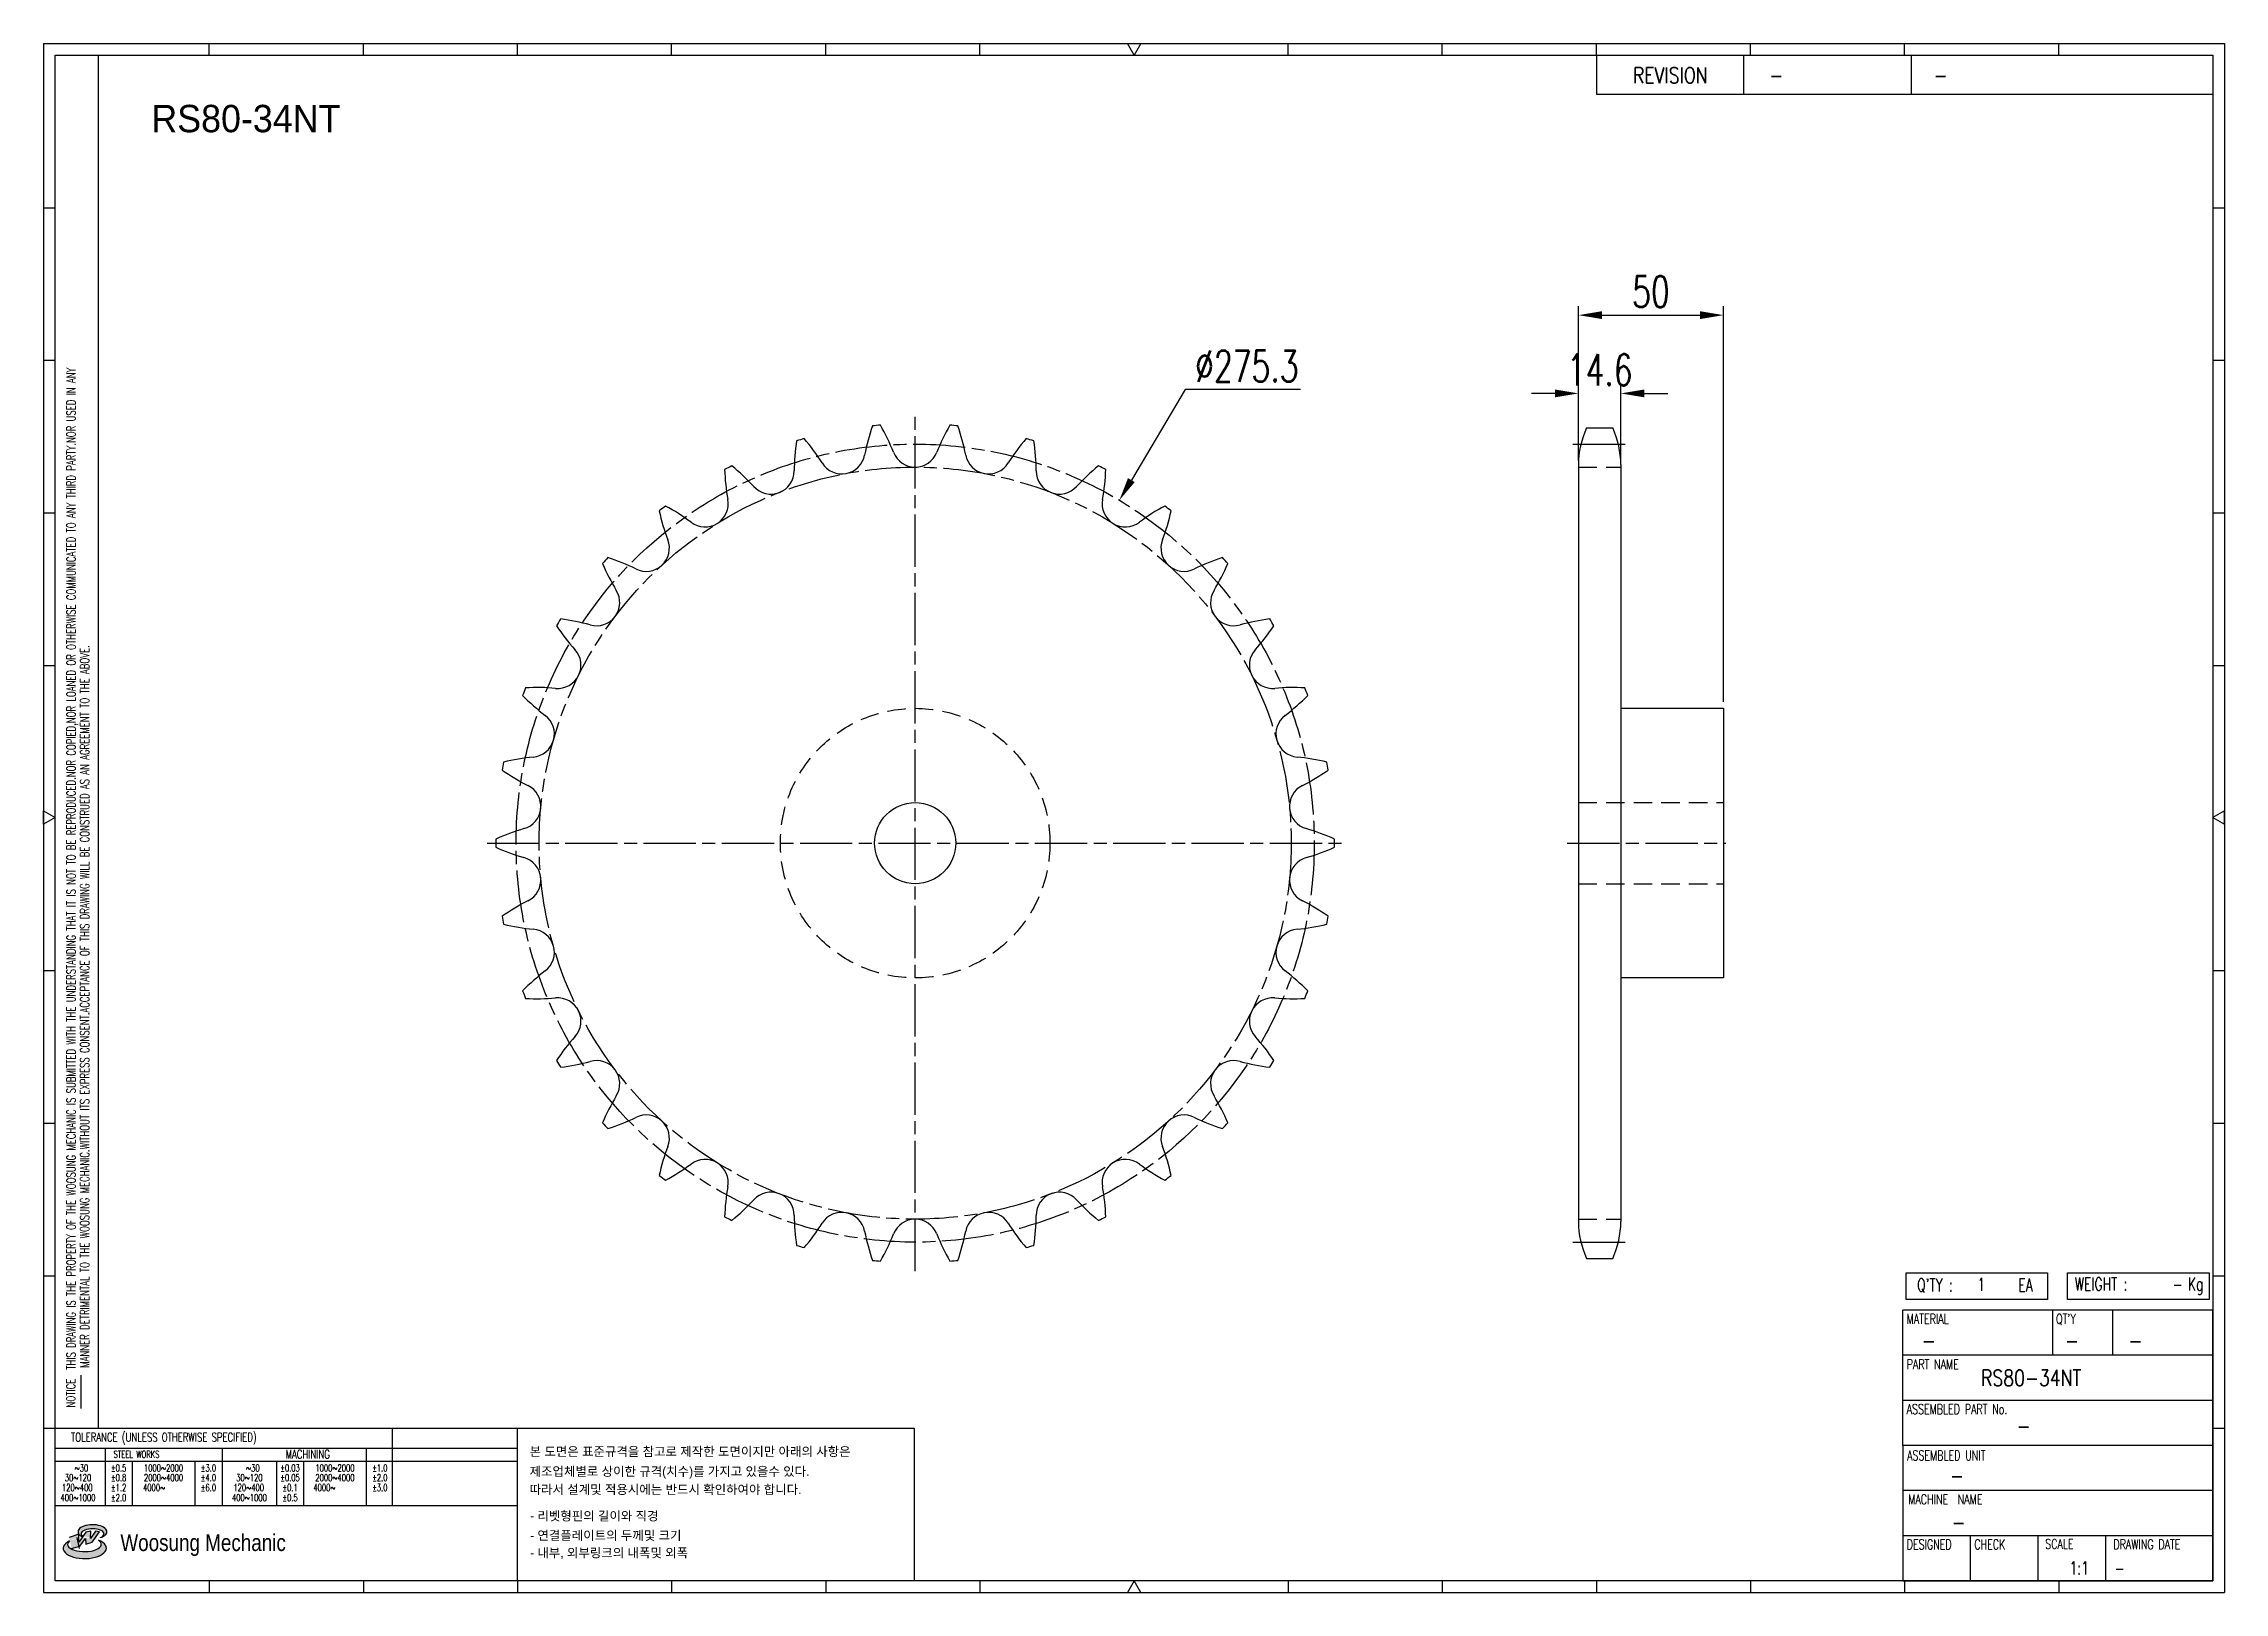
# Model space of a CAD drawing. Header units: millimetres. Extents: x 26966 to 27718, y 34 to 568.
import ezdxf
from ezdxf.enums import TextEntityAlignment as Align

# ---------------------------------------------------------------- set-up
doc = ezdxf.new("R2010")
doc.units = ezdxf.units.MM
for name, pattern in [('AM_ISO08W050', [18, 12, -1.5, 3, -1.5]), ('AM_ISO08W050x2', [9, 6, -0.75, 1.5, -0.75]), ('HIDDEN', [9.525, 6.35, -3.175])]:
    doc.linetypes.add(name, pattern=pattern)
doc.layers.get('Defpoints').update_dxf_attribs({"color": 80})
doc.layers.add('CL2', color=4, linetype='AM_ISO08W050', lineweight=25)
for name, color, linetype in [('HL', 2, 'HIDDEN'), ('LOGO', 7, 'Continuous'), ('S-DIM', 7, 'Continuous'), ('TITLE', 7, 'Continuous')]:
    doc.layers.add(name, color=color, linetype=linetype)
doc.styles.add('HAN', font='ROMANS.shx', dxfattribs={"width": 0.7, "bigfont": 'whgtxt.shx'})
doc.styles.add('HKD_ST2', font='romans.shx', dxfattribs={"width": 0.7, "height": 4, "bigfont": '@extfont2.shx'})
doc.styles.add('HSG', font='SIMPLEX.shx', dxfattribs={"width": 0.7, "bigfont": 'HSG.shx'})
doc.styles.add('MtXpl_', font='Gulim.ttf')
doc.styles.add('SLDTEXTSTYLE4', font='arial.ttf', dxfattribs={"width": 0.8})
doc.dimstyles.new('APP23', dxfattribs={"dimscale": 4.5, "dimtxt": 2.4, "dimasz": 1.8, "dimexe": 0.7, "dimexo": 0.5, "dimgap": 0.6, "dimtad": 1, "dimtoh": 1, "dimdec": 1, "dimrnd": 0.01, "dimzin": 9, "dimdsep": 46, "dimtxsty": 'HSG', "dimcen": 0, "dimclrd": 1, "dimclre": 1, "dimclrt": 256, "dimazin": 2, "dimtp": 1, "dimtm": 1, "dimtfac": 0.5, "dimtdec": 1, "dimtix": 1, "dimtofl": 0, "dimtmove": 0, "dimatfit": 3, "dimfxl": 0, "dimtvp": 1, "dimtolj": 2, "dimlwd": -1, "dimlwe": -1, "dimarcsym": 0})

# ---------------------------------------------------------------- blocks, each defined once
blk = doc.blocks.new('MASTER')
at = {"layer": 'LOGO'}
h = blk.add_hatch(color=10, dxfattribs=at)
h.paths.add_polyline_path([(1.544, 35.177), (1.554, 34.966), (1.779, 35.034), (2.054, 35.422), (1.908, 35.446), (1.728, 35.167), (1.741, 35.439), (1.547, 35.405), (1.292, 35.041), (1.295, 35.33), (0.943, 35.208), (1.03, 34.8), (1.336, 34.885)])
edge = h.paths.add_edge_path()
edge.add_ellipse((1.795, 35.421), major_axis=(-0.53, 0), ratio=0.487785, start_angle=122.36065, end_angle=403.39574)
edge.add_line((1.411, 35.244), (1.419, 35.261))
edge.add_ellipse((1.798, 35.344), major_axis=(-0.423, 0), ratio=0.444396, start_angle=131.58977, end_angle=386.19408, ccw=False)
edge = h.paths.add_edge_path()
edge.add_ellipse((1.512, 34.815), major_axis=(-0.793, 0), ratio=0.480113, start_angle=314.67633, end_angle=590.85213)
edge.add_ellipse((1.501, 34.958), major_axis=(-0.62, 0), ratio=0.43311, start_angle=331.7024, end_angle=574.42495, ccw=False)
at = {"color": 140}
for p, q in [((0, 90.118), (80.15, 90.118)), ((0, 90.118), (0, 33.191)), ((80.15, 90.118), (80.15, 33.191)), ((57.068, 89.693), (57.068, 88.246)), ((62.47, 89.693), (62.47, 88.246)), ((68.635, 89.693), (68.635, 88.246)), ((79.725, 88.246), (57.068, 88.246)), ((68.449, 43.961), (68.449, 44.936)), ((68.449, 44.936), (73.654, 44.936)), ((73.654, 44.936), (73.654, 43.961)), ((74.39, 43.961), (74.39, 44.936)), ((74.39, 44.936), (79.595, 44.936)), ((79.595, 44.936), (79.595, 43.961)), ((68.336, 38.59), (68.336, 43.563)), ((79.725, 43.563), (68.336, 43.563)), ((73.654, 43.961), (68.449, 43.961)), ((73.827, 43.563), (73.827, 41.905)), ((79.595, 43.961), (74.39, 43.961)), ((76.037, 43.563), (76.037, 41.905)), ((79.725, 38.59), (79.725, 43.563)), ((79.725, 41.905), (68.336, 41.905)), ((79.725, 40.248), (68.336, 40.248)), ((68.336, 38.59), (68.336, 33.616)), ((79.725, 38.59), (68.336, 38.59)), ((79.725, 33.616), (79.725, 38.59)), ((79.725, 36.932), (68.336, 36.932)), ((79.725, 35.274), (68.336, 35.274)), ((70.822, 33.616), (70.822, 35.274)), ((73.309, 33.616), (73.309, 35.274)), ((75.796, 33.616), (75.796, 35.274)), ((0, 33.191), (80.15, 33.191)), ((68.336, 33.616), (79.725, 33.616))]:
    blk.add_line(p, q, dxfattribs=at)
for p, q in [((6.089, 89.693), (6.089, 90.118)), ((11.753, 89.693), (11.753, 90.118)), ((17.418, 89.693), (17.418, 90.118)), ((23.082, 89.693), (23.082, 90.118)), ((28.746, 89.693), (28.746, 90.118)), ((34.411, 89.693), (34.411, 90.118)), ((45.739, 89.693), (45.739, 90.118)), ((51.404, 89.693), (51.404, 90.118)), ((57.068, 89.693), (57.068, 90.118)), ((62.732, 89.693), (62.732, 90.118)), ((68.397, 89.693), (68.397, 90.118)), ((74.061, 89.693), (74.061, 90.118)), ((0, 84.085), (0.425, 84.085)), ((79.725, 84.085), (80.15, 84.085)), ((0, 78.478), (0.425, 78.478)), ((79.725, 78.478), (80.15, 78.478)), ((0, 72.87), (0.425, 72.87)), ((79.725, 72.87), (80.15, 72.87)), ((0, 67.262), (0.425, 67.262)), ((79.725, 67.262), (80.15, 67.262)), ((0, 56.047), (0.425, 56.047)), ((79.725, 56.047), (80.15, 56.047)), ((0, 50.439), (0.425, 50.439)), ((79.725, 50.439), (80.15, 50.439)), ((0, 44.832), (0.425, 44.832)), ((79.725, 44.832), (80.15, 44.832)), ((1.377, 39.947), (1.377, 41.174)), ((0, 39.224), (0.425, 39.224)), ((79.725, 39.224), (80.15, 39.224)), ((6.089, 33.616), (6.089, 33.191)), ((11.753, 33.616), (11.753, 33.191)), ((17.418, 33.616), (17.418, 33.191)), ((23.082, 33.616), (23.082, 33.191)), ((28.746, 33.616), (28.746, 33.191)), ((34.411, 33.616), (34.411, 33.191)), ((45.739, 33.616), (45.739, 33.191)), ((51.404, 33.616), (51.404, 33.191)), ((57.068, 33.616), (57.068, 33.191)), ((62.732, 33.616), (62.732, 33.191)), ((68.397, 33.616), (68.397, 33.191)), ((74.061, 33.616), (74.061, 33.191))]:
    blk.add_line(p, q)
at = {"color": 2}
for p, q in [((2.017, 39.224), (2.017, 89.693)), ((0.425, 39.224), (17.418, 39.224)), ((0.425, 38.487), (17.418, 38.487)), ((2.257, 38.487), (2.257, 36.382)), ((6.557, 38.5), (6.557, 36.382)), ((11.857, 38.487), (11.857, 36.382)), ((12.816, 39.224), (12.816, 36.382)), ((17.418, 33.616), (17.418, 39.224)), ((0.425, 38.012), (17.418, 38.012)), ((3.257, 38.012), (3.257, 36.382)), ((5.557, 38.012), (5.557, 36.382)), ((8.557, 38.012), (8.557, 36.382)), ((9.557, 38.026), (9.557, 36.382)), ((0.425, 36.382), (17.418, 36.382))]:
    blk.add_line(p, q, dxfattribs=at)
for points in [[(40.075, 89.693), (39.83, 90.118), (40.32, 90.118)], [(0.425, 61.679), (0, 61.433), (0, 61.924)], [(79.725, 61.679), (80.15, 61.433), (80.15, 61.924)], [(40.075, 33.616), (39.83, 33.191), (40.32, 33.191)]]:
    blk.add_lwpolyline(points, close=True)
at = {"color": 140}
blk.add_lwpolyline([(0.425, 89.693), (79.725, 89.693), (79.725, 33.616), (0.425, 33.616)], close=True, dxfattribs=at)
at = {"layer": 'LOGO'}
for p, q in [((1.295, 35.33), (0.943, 35.208)), ((1.547, 35.405), (1.292, 35.041)), ((1.292, 35.041), (1.295, 35.33)), ((1.741, 35.439), (1.547, 35.405)), ((1.908, 35.446), (1.728, 35.167)), ((1.728, 35.167), (1.741, 35.439)), ((1.779, 35.034), (2.054, 35.422)), ((2.054, 35.422), (1.908, 35.446)), ((1.03, 34.8), (1.336, 34.885)), ((1.224, 35.208), (1.311, 34.8)), ((1.224, 35.208), (1.224, 35.208)), ((1.336, 34.885), (1.544, 35.177)), ((1.419, 35.261), (1.411, 35.244)), ((1.544, 35.177), (1.554, 34.966)), ((1.554, 34.966), (1.779, 35.034))]:
    blk.add_line(p, q, dxfattribs=at)
for centre, major_axis, ratio, start_param, end_param in [((1.795, 35.421), (-0.53, 0), 0.487785, 2.135596, 7.040584), ((1.798, 35.344), (-0.423, 0), 0.444396, 2.296675, 6.740358), ((1.512, 34.815), (-0.793, 0), 0.480113, 5.492138, 10.312315), ((1.501, 34.958), (-0.62, 0), 0.43311, 5.789299, 10.025607)]:
    blk.add_ellipse(centre, major_axis=major_axis, ratio=ratio, start_param=start_param, end_param=end_param, dxfattribs=at)
for s, height, style, width, p in [('REVISION', 0.5806, 'HAN', 0.8, (58.415, 88.664)), ('-', 0.581, 'HAN', 0.8, (63.426, 88.664)), ('-', 0.581, 'HAN', 0.8, (69.468, 88.664)), ("Q'TY : ", 0.4746, 'HKD_ST2', 0.7, (68.857, 44.253)), ('1', 0.475, 'HKD_ST2', 0.7, (71.071, 44.275)), ('EA', 0.4746, 'HKD_ST2', 0.7, (72.578, 44.253)), ('WEIGHT : ', 0.4746, 'HKD_ST2', 0.7, (74.65, 44.286)), ('Kg', 0.4746, 'HKD_ST2', 0.7, (78.807, 44.286)), ('-', 0.581, 'HAN', 0.8, (69.029, 42.157)), ('-', 0.581, 'HAN', 0.8, (74.289, 42.157)), ('-', 0.581, 'HAN', 0.8, (76.623, 42.157)), ('-', 0.581, 'HAN', 0.8, (72.515, 39.013)), ('-', 0.581, 'HAN', 0.8, (70.067, 37.189)), ('-', 0.581, 'HAN', 0.8, (70.126, 35.48)), ('1:1', 0.4746, 'HKD_ST2', 0.7, (74.458, 33.848)), ('-', 0.475, 'HKD_ST2', 0.7, (76.112, 33.837))]:
    blk.add_text(s, height=height, dxfattribs=dict(style=style, width=width)).set_placement(p)
at = {"color": 6, "style": 'HKD_ST2', "width": 0.7}
for s, p in [(' THIS DRAWING IS THE PROPERTY OF THE WOOSUNG MECHANIC IS SUBMITTED WITH THE UNDERSTANDING THAT IT IS NOT TO BE REPRODUCED.NOR COPIED,NOR LOANED OR OTHERWISE COMMUNICATED TO ANY THIRD PARTY.NOR USED IN ANY', (1.173, 41.217)), ('MANNER DETRIMENTAL TO THE WOOSUNG MECHANIC.WITHOUT ITS EXPRESS CONSENT.ACCEPTANCE OF THIS DRAWING WILL BE CONSTRUED AS AN AGREEMENT TO THE ABOVE.', (1.672, 41.447))]:
    blk.add_text(s, height=0.326266, rotation=90, dxfattribs=at).set_placement(p)
at = {"style": 'HKD_ST2', "width": 0.7}
blk.add_text('-', height=0.475, dxfattribs=at).set_placement((78.613, 44.286), align=Align.RIGHT)
at = {"color": 254, "style": 'HKD_ST2', "width": 0.7}
for s, height, p in [('MATERIAL', 0.3651, (68.474, 43.425)), ("QT'Y", 0.3651, (73.965, 43.425)), ('PART NAME', 0.3651, (68.474, 41.756)), ('ASSEMBLED PART No.', 0.36511, (68.474, 40.109)), ('ASSEMBLED UNIT', 0.36511, (68.49, 38.408)), ('MACHINE  NAME', 0.36511, (68.532, 36.794)), ('DESIGNED', 0.3651, (68.474, 35.136)), ('CHECK', 0.3651, (70.961, 35.136)), ('SCALE', 0.3651, (73.566, 35.153)), ('DRAWING DATE', 0.36511, (76.071, 35.141))]:
    blk.add_text(s, height=height, dxfattribs=at).set_placement(p, align=Align.TOP_LEFT)
at = {"style": 'HKD_ST2', "width": 0.7}
blk.add_text('NOTICE', height=0.3263, rotation=90, dxfattribs=at).set_placement((1.163, 39.988))
blk.add_text('TOLERANCE (UNLESS OTHERWISE SPECIFIED)', height=0.32627, dxfattribs=at).set_placement((4.417, 38.896), align=Align.MIDDLE_CENTER)
at = {"color": 4, "style": 'HKD_ST2', "width": 0.7}
for s, height, p in [('%%12630', 0.261, (1.389, 37.762)), ('1000%%1262000', 0.26101, (4.407, 37.762)), ('%%12630', 0.261, (7.689, 37.762)), ('1000%%1262000', 0.26101, (10.707, 37.762)), ('120%%126400', 0.26101, (1.237, 37.045)), ('30%%126120', 0.261, (1.263, 37.411)), ('4000%%126', 0.261, (4.061, 37.045)), ('2000%%1264000', 0.26101, (4.407, 37.411)), ('120%%126400', 0.26101, (7.537, 37.045)), ('30%%126120', 0.261, (7.563, 37.411)), ('4000%%126', 0.261, (10.321, 37.045)), ('2000%%1264000', 0.26101, (10.707, 37.411)), ('400%%1261000', 0.26101, (1.263, 36.67)), ('400%%1261000', 0.26101, (7.563, 36.67))]:
    blk.add_text(s, height=height, dxfattribs=at).set_placement(p, align=Align.MIDDLE_CENTER)
for s, height, p in [('%%P0.5', 0.261, (2.757, 37.762)), ('STEEL WORKS', 0.26101, (3.416, 38.268)), ('%%P3.0', 0.261, (6.057, 37.762)), ('%%P0.03', 0.261, (9.057, 37.762)), ('MACHINING', 0.3263, (9.707, 38.27)), ('%%P1.0', 0.261, (12.357, 37.762)), ('%%P0.8', 0.261, (2.757, 37.411)), ('%%P1.2', 0.261, (2.757, 37.045)), ('%%P4.0', 0.261, (6.057, 37.411)), ('%%P6.0', 0.261, (6.057, 37.045)), ('%%P0.05', 0.261, (9.057, 37.411)), ('%%P0.1', 0.261, (9.057, 37.045)), ('%%P2.0', 0.261, (12.357, 37.411)), ('%%P3.0', 0.261, (12.357, 37.045)), ('%%P2.0', 0.261, (2.757, 36.67)), ('%%P0.5', 0.261, (9.057, 36.67))]:
    blk.add_text(s, height=height, dxfattribs=at).set_placement(p, align=Align.MIDDLE)
at = {"color": 1, "style": 'SLDTEXTSTYLE4', "width": 0.8}
blk.add_text('Woosung Mechanic', height=0.61957, dxfattribs=at).set_placement((2.822, 34.711))
blk = doc.blocks.new('*D2')
at = {"layer": 'Defpoints', "color": 0, "transparency": 16777216}
for p in [(27509.58, 447.14), (27494.98, 421.72), (27509.58, 421.72)]:
    blk.add_point(p, dxfattribs=at)
at = {"layer": 'S-DIM', "color": 1, "transparency": 16777216}
for p, q in [((27486.88, 447.14), (27478.78, 447.14)), ((27494.98, 423.97), (27494.98, 450.29)), ((27509.58, 423.97), (27509.58, 450.29)), ((27517.68, 447.14), (27525.78, 447.14))]:
    blk.add_line(p, q, dxfattribs=at)
for points in [[(27486.88, 448.49), (27486.88, 445.79), (27494.98, 447.14)], [(27517.68, 448.49), (27517.68, 445.79), (27509.58, 447.14)]]:
    blk.add_solid(points, dxfattribs=at)
at = {"layer": 'S-DIM', "transparency": 16777216, "insert": (27502.28, 455.24), "char_height": 10.8, "attachment_point": 5, "style": 'HSG'}
blk.add_mtext('\\A2;14.6', dxfattribs=at)
blk = doc.blocks.new('*D3')
at = {"layer": 'Defpoints', "color": 0, "transparency": 16777216}
for p in [(27544.98, 474.14), (27494.98, 421.72), (27544.98, 338.52)]:
    blk.add_point(p, dxfattribs=at)
at = {"layer": 'S-DIM', "color": 1, "transparency": 16777216}
for p, q in [((27494.98, 423.97), (27494.98, 477.29)), ((27503.08, 474.14), (27536.88, 474.14)), ((27544.98, 340.77), (27544.98, 477.29))]:
    blk.add_line(p, q, dxfattribs=at)
for points in [[(27503.08, 475.49), (27503.08, 472.79), (27494.98, 474.14)], [(27536.88, 475.49), (27536.88, 472.79), (27544.98, 474.14)]]:
    blk.add_solid(points, dxfattribs=at)
at = {"layer": 'S-DIM', "transparency": 16777216, "insert": (27519.98, 482.24), "char_height": 10.8, "attachment_point": 5, "style": 'HSG'}
blk.add_mtext('\\A2;50', dxfattribs=at)
blk = doc.blocks.new('*D4')
at = {"layer": 'Defpoints', "color": 0, "transparency": 16777216}
for p in [(27336.62, 410.28), (27195.78, 173.75)]:
    blk.add_point(p, dxfattribs=at)
at = {"layer": 'S-DIM', "color": 1, "transparency": 16777216}
for p, q in [((27359.35, 448.47), (27340.76, 417.24)), ((27399.13, 448.47), (27359.35, 448.47))]:
    blk.add_line(p, q, dxfattribs=at)
blk.add_solid([(27339.6, 417.93), (27341.92, 416.55), (27336.62, 410.28)], dxfattribs=at)
at = {"layer": 'S-DIM', "transparency": 16777216, "insert": (27380.59, 456.57), "char_height": 10.8, "attachment_point": 5, "style": 'HSG'}
blk.add_mtext('\\A2;∅275.3', dxfattribs=at)

msp = doc.modelspace()

# ---------------------------------------------------------------- linework, layer by layer
for p, q in [((27497.78, 435.27), (27506.78, 435.27)), ((27494.98, 422.57), (27494.98, 161.47)), ((27509.58, 422.57), (27509.58, 161.47)), ((27509.58, 338.52), (27544.98, 338.52)), ((27544.98, 338.52), (27544.98, 245.52)), ((27544.98, 245.52), (27509.58, 245.52)), ((27497.78, 148.77), (27506.78, 148.77))]:
    msp.add_line(p, q)
at = {"color": 140}
msp.add_lwpolyline([(27129.05, 90.19), (27265.87, 90.19), (27265.87, 37.56), (27129.05, 37.56)], close=True, dxfattribs=at)
msp.add_circle((27266.2, 292.02), 14)
for centre, radius, start, end in [((27293.07, 420.24), 68.6, 171.15897, 179.85294), ((27266.2, 292.02), 144.67, 105.33631, 106.42839), ((27175.85, 386.89), 68.6, 31.91176, 40.60574), ((27316.17, 413.12), 68.6, 160.57073, 169.26471), ((27266.2, 292.02), 144.67, 94.74808, 95.84016), ((27194.82, 401.88), 68.6, 21.32353, 30.0175), ((27337.57, 401.88), 68.6, 149.9825, 158.67647), ((27266.2, 292.02), 144.67, 84.15984, 85.25192), ((27216.22, 413.12), 68.6, 10.73529, 19.42927), ((27356.54, 386.89), 68.6, 139.39426, 148.08824), ((27266.2, 292.02), 144.67, 73.57161, 74.66369), ((27239.33, 420.24), 68.6, 0.14706, 8.84103), ((27525.18, 422.57), 30.2, 155.13196, 180), ((27479.38, 422.57), 30.2, 0, 24.86804), ((27266.2, 292.02), 144.67, 115.92455, 117.01663), ((27159.96, 368.67), 68.6, 42.5, 51.19397), ((27240.89, 427.39), 8.02, 211.91176, 349.26471), ((27266.2, 429.74), 8.02, 201.32353, 338.67647), ((27291.5, 427.39), 8.02, 190.73529, 328.08824), ((27372.44, 368.67), 68.6, 128.80603, 137.5), ((27266.2, 292.02), 144.67, 62.98337, 64.07545), ((27269.05, 422.99), 68.6, 181.7472, 190.44118), ((27216.45, 420.44), 8.02, 222.5, 359.85294), ((27315.95, 420.44), 8.02, 180.14706, 317.5), ((27263.35, 422.99), 68.6, 349.55882, 358.2528), ((27266.2, 292.02), 144.67, 126.51279, 127.60486), ((27244.93, 421.29), 68.6, 192.33544, 201.02941), ((27147.68, 347.85), 68.6, 53.08824, 61.78221), ((27193.7, 409.11), 8.02, 233.08824, 10.44118), ((27338.7, 409.11), 8.02, 169.55882, 306.91176), ((27384.72, 347.85), 68.6, 118.21779, 126.91176), ((27287.46, 421.29), 68.6, 338.97059, 347.66456), ((27266.2, 292.02), 144.67, 52.39514, 53.48721), ((27173.41, 393.79), 8.02, 243.67647, 21.02941), ((27358.98, 393.79), 8.02, 158.97059, 296.32353), ((27266.2, 292.02), 144.67, 137.10102, 138.1931), ((27221.54, 415.18), 68.6, 202.92367, 211.61765), ((27139.44, 325.12), 68.6, 63.67647, 72.37044), ((27392.96, 325.12), 68.6, 107.62956, 116.32353), ((27310.85, 415.18), 68.6, 328.38235, 337.07633), ((27266.2, 292.02), 144.67, 41.8069, 42.89898), ((27156.29, 375.01), 8.02, 254.26471, 31.61765), ((27376.1, 375.01), 8.02, 148.38235, 285.73529), ((27266.2, 292.02), 144.67, 147.68926, 148.78133), ((27135.51, 301.26), 68.6, 74.26471, 82.95868), ((27396.88, 301.26), 68.6, 97.04132, 105.73529), ((27266.2, 292.02), 144.67, 31.21867, 32.31074), ((27199.67, 404.88), 68.6, 213.51191, 222.20588), ((27332.72, 404.88), 68.6, 317.79412, 326.48809), ((27142.91, 353.4), 8.02, 264.85294, 42.20588), ((27389.48, 353.4), 8.02, 137.79412, 275.14706), ((27266.2, 292.02), 144.67, 158.27749, 159.36957), ((27180.06, 390.73), 68.6, 224.10015, 232.79412), ((27136.04, 277.09), 68.6, 84.85294, 93.54691), ((27396.35, 277.09), 68.6, 86.45309, 95.14706), ((27352.33, 390.73), 68.6, 307.20588, 315.89985), ((27266.2, 292.02), 144.67, 20.63043, 21.72251), ((27133.73, 329.71), 8.02, 275.44118, 52.79412), ((27398.66, 329.71), 8.02, 127.20588, 264.55882), ((27266.2, 292.02), 144.67, 168.86573, 169.9578), ((27163.39, 373.22), 68.6, 234.68838, 243.38235), ((27141, 253.43), 68.6, 95.44118, 104.13515), ((27391.4, 253.43), 68.6, 75.86485, 84.55882), ((27369, 373.22), 68.6, 296.61765, 305.31162), ((27266.2, 292.02), 144.67, 10.0422, 11.13427), ((27129.06, 304.72), 8.02, 286.02941, 63.38235), ((27403.33, 304.72), 8.02, 116.61765, 253.97059), ((27266.2, 292.02), 144.67, 179.45396, 180.54604), ((27150.22, 231.08), 68.6, 106.02941, 114.72338), ((27382.17, 231.08), 68.6, 65.27662, 73.97059), ((27266.2, 292.02), 144.67, 359.45396, 0.54604), ((27150.22, 352.95), 68.6, 245.27662, 253.97059), ((27129.06, 279.31), 8.02, 296.61765, 73.97059), ((27403.33, 279.31), 8.02, 106.02941, 243.38235), ((27382.17, 352.95), 68.6, 286.02941, 294.72338), ((27163.39, 210.81), 68.6, 116.61765, 125.31162), ((27369, 210.81), 68.6, 54.68838, 63.38235), ((27266.2, 292.02), 144.67, 190.0422, 191.13427), ((27141, 330.6), 68.6, 255.86485, 264.55882), ((27391.4, 330.6), 68.6, 275.44118, 284.13515), ((27266.2, 292.02), 144.67, 348.86573, 349.9578), ((27133.73, 254.33), 8.02, 307.20588, 84.55882), ((27398.66, 254.33), 8.02, 95.44118, 232.79412), ((27180.06, 193.3), 68.6, 127.20588, 135.89985), ((27266.2, 292.02), 144.67, 200.63043, 201.72251), ((27352.33, 193.3), 68.6, 44.10015, 52.79412), ((27266.2, 292.02), 144.67, 338.27749, 339.36957), ((27136.04, 306.94), 68.6, 266.45309, 275.14706), ((27142.91, 230.63), 8.02, 317.79412, 95.14706), ((27389.48, 230.63), 8.02, 84.85294, 222.20588), ((27396.35, 306.94), 68.6, 264.85294, 273.54691), ((27199.67, 179.15), 68.6, 137.79412, 146.48809), ((27332.72, 179.15), 68.6, 33.51191, 42.20588), ((27266.2, 292.02), 144.67, 211.21867, 212.31074), ((27135.51, 282.77), 68.6, 277.04132, 285.73529), ((27156.29, 209.02), 8.02, 328.38235, 105.73529), ((27376.1, 209.02), 8.02, 74.26471, 211.61765), ((27396.88, 282.77), 68.6, 254.26471, 262.95868), ((27266.2, 292.02), 144.67, 327.68926, 328.78133), ((27221.54, 168.85), 68.6, 148.38235, 157.07633), ((27310.85, 168.85), 68.6, 22.92367, 31.61765), ((27266.2, 292.02), 144.67, 221.8069, 222.89898), ((27139.44, 258.91), 68.6, 287.62956, 296.32353), ((27173.41, 190.24), 8.02, 338.97059, 116.32353), ((27358.98, 190.24), 8.02, 63.67647, 201.02941), ((27392.96, 258.91), 68.6, 243.67647, 252.37044), ((27266.2, 292.02), 144.67, 317.10102, 318.1931), ((27244.93, 162.74), 68.6, 158.97059, 167.66456), ((27147.68, 236.19), 68.6, 298.21779, 306.91176), ((27193.7, 174.92), 8.02, 349.55882, 126.91176), ((27338.7, 174.92), 8.02, 53.08824, 190.44118), ((27384.72, 236.19), 68.6, 233.08824, 241.78221), ((27287.46, 162.74), 68.6, 12.33544, 21.02941), ((27266.2, 292.02), 144.67, 232.39514, 233.48721), ((27269.05, 161.04), 68.6, 169.55882, 178.2528), ((27263.35, 161.04), 68.6, 1.7472, 10.44118), ((27266.2, 292.02), 144.67, 306.51279, 307.60486), ((27159.96, 215.36), 68.6, 308.80603, 317.5), ((27216.45, 163.59), 8.02, 0.14706, 137.5), ((27315.95, 163.59), 8.02, 42.5, 179.85294), ((27372.44, 215.36), 68.6, 222.5, 231.19397), ((27266.2, 292.02), 144.67, 242.98337, 244.07545), ((27293.07, 163.79), 68.6, 180.14706, 188.84103), ((27175.85, 197.14), 68.6, 319.39426, 328.08824), ((27240.89, 156.64), 8.02, 10.73529, 148.08824), ((27316.17, 170.91), 68.6, 190.73529, 199.42927), ((27266.2, 154.29), 8.02, 21.32353, 158.67647), ((27216.22, 170.91), 68.6, 340.57073, 349.26471), ((27291.5, 156.64), 8.02, 31.91176, 169.26471), ((27356.54, 197.14), 68.6, 211.91176, 220.60574), ((27239.33, 163.79), 68.6, 351.15897, 359.85294), ((27266.2, 292.02), 144.67, 295.92455, 297.01663), ((27525.18, 161.47), 30.2, 180, 204.86804), ((27479.38, 161.47), 30.2, 335.13196, 0), ((27266.2, 292.02), 144.67, 253.57161, 254.66369), ((27194.82, 182.16), 68.6, 329.9825, 338.67647), ((27337.57, 182.16), 68.6, 201.32353, 210.0175), ((27266.2, 292.02), 144.67, 285.33631, 286.42839), ((27266.2, 292.02), 144.67, 264.15984, 265.25192), ((27266.2, 292.02), 144.67, 274.74808, 275.84016)]:
    msp.add_arc(centre, radius, start, end)
at = {"layer": 'CL2', "linetype": 'AM_ISO08W050x2', "ltscale": 3}
for p, q in [((27266.2, 144.34), (27266.2, 439.69)), ((27493.04, 429.66), (27511.53, 429.66)), ((27118.52, 292.02), (27413.87, 292.02)), ((27491.1, 292.02), (27545.85, 292.02)), ((27493.04, 154.37), (27511.53, 154.37))]:
    msp.add_line(p, q, dxfattribs=at)
for radius in [137.64, 129.7]:
    msp.add_circle((27266.2, 292.02), radius, dxfattribs=at)
at = {"layer": 'HL', "linetype": 'HIDDEN'}
for p, q in [((27494.98, 421.72), (27509.58, 421.72)), ((27494.98, 306.02), (27544.98, 306.02)), ((27494.98, 278.02), (27544.98, 278.02)), ((27494.98, 162.31), (27509.58, 162.31))]:
    msp.add_line(p, q, dxfattribs=at)
msp.add_circle((27266.2, 292.02), 46.5, dxfattribs=at)

# ---------------------------------------------------------------- block references
at = {"color": 140, "xscale": 9.384517237515507, "yscale": 9.384517237515507, "zscale": 9.384517237515507}
msp.add_blockref('MASTER', (26965.59, -277.91), dxfattribs=at)

# ---------------------------------------------------------------- texts
at = {"style": 'HAN', "width": 0.8}
msp.add_text('RS80-34NT', height=5.449, dxfattribs=at).set_placement((27633.83, 104.84))
at = {"color": 140, "style": 'MtXpl_'}
for s, p in [('본 도면은 표준규격을 참고로 제작한 도면이지만 아래의 사항은', (27133.21, 80.6)), ('제조업체별로 상이한 규격(치수)를 가지고 있을수 있다.', (27133.21, 73.75)), ('따라서 설계및 적용시에는 반드시 확인하여야 합니다.', (27133.21, 67.51)), ('- 리벳형핀의 길이와 직경', (27133.38, 58.37)), ('- 연결플레이트의 두께및 크기', (27133.38, 51.67)), ('- 내부, 외부링크의 내폭및 외폭', (27133.38, 45.66))]:
    msp.add_text(s, height=3.148, dxfattribs=at).set_placement(p)
at = {"layer": 'TITLE', "color": 254, "style": 'MtXpl_'}
msp.add_text('RS80-34NT', height=9.444, dxfattribs=at).set_placement((27002.75, 537.23))

# ---------------------------------------------------------------- dimensions: what is measured, and where the dimension line sits
at = {"layer": 'S-DIM'}
dim = msp.add_linear_dim(base=(27544.98, 474.14), p1=(27494.98, 421.72), p2=(27544.98, 338.52), dimstyle='APP23', dxfattribs=at)
dim.commit()
dim.dimension.update_dxf_attribs({"geometry": '*D3', "text_midpoint": (27519.98, 482.24)})
dim = msp.add_diameter_dim_2p(p1=(27195.78, 173.75), p2=(27336.62, 410.28), dimstyle='APP23', dxfattribs=at)
dim.commit()
dim.dimension.update_dxf_attribs({"geometry": '*D4', "text_midpoint": (27380.59, 448.47), "dimtype": 131})
dim = msp.add_linear_dim(base=(27509.58, 447.14), p1=(27494.98, 421.72), p2=(27509.58, 421.72), dimstyle='APP23', dxfattribs=at)
dim.commit()
dim.dimension.update_dxf_attribs({"geometry": '*D2', "text_midpoint": (27502.28, 447.14), "dimtype": 128})

doc.saveas('drawing.dxf')
